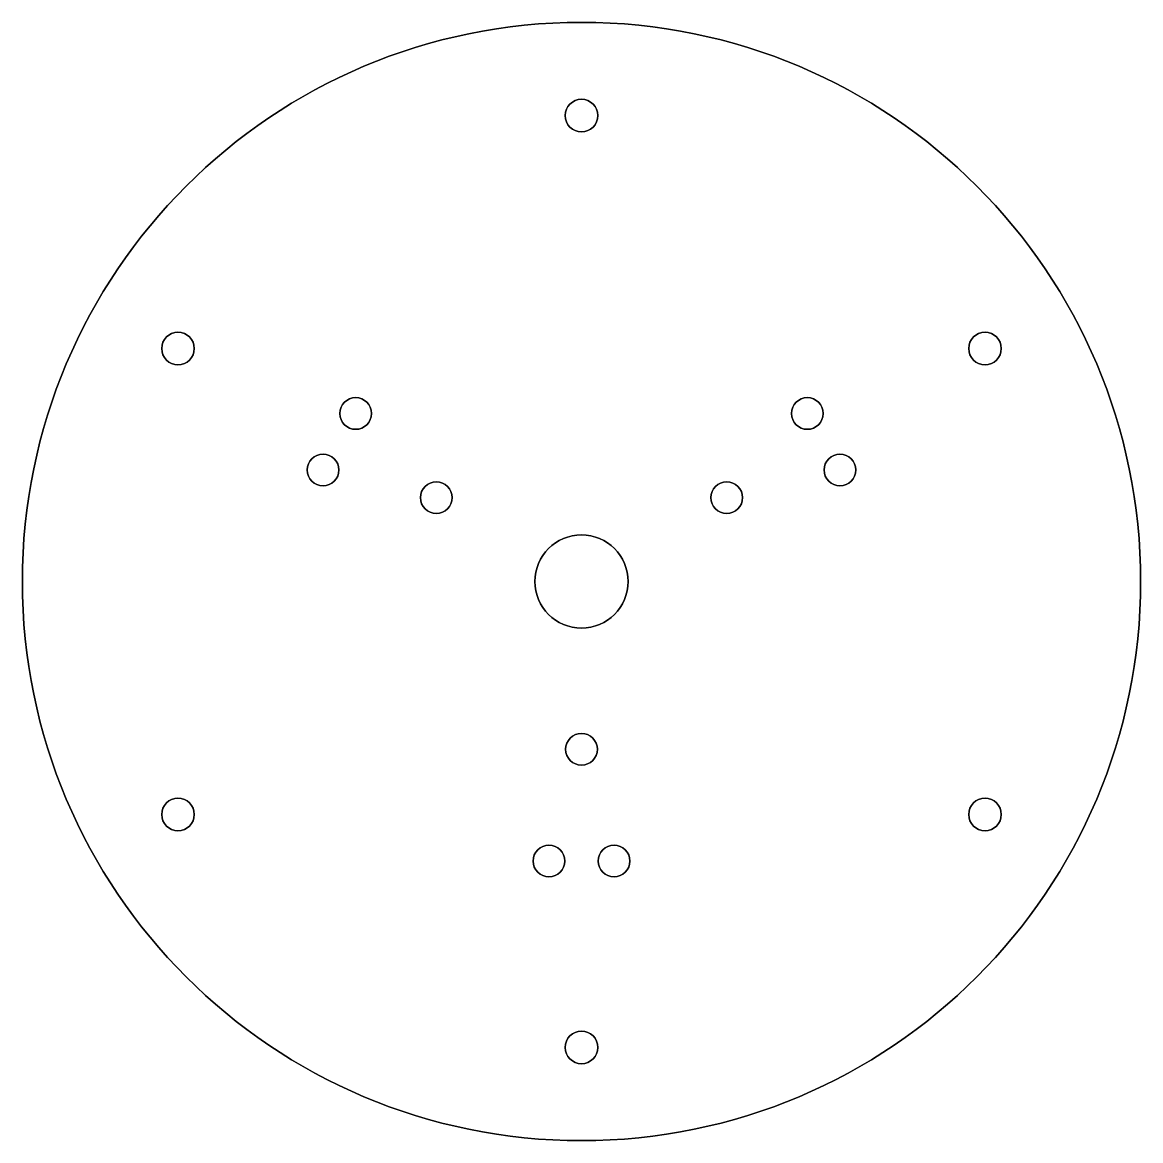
# Model space of a CAD drawing. Header units: millimetres. Extents: x -60 to 60, y -60 to 60.
import ezdxf

# ---------------------------------------------------------------- set-up
doc = ezdxf.new("R2010")
doc.units = ezdxf.units.MM
doc.layers.get('0').update_dxf_attribs({"linetype": 'CONTINUOUS'})

msp = doc.modelspace()

# ---------------------------------------------------------------- linework, layer by layer
at = {"extrusion": (0, 0, -1)}
for centre, radius in [((0, 0), 60), ((0, 50), 1.75), ((43.3, 25), 1.75), ((-43.3, 25), 1.75), ((0, 0), 5), ((43.3, -25), 1.75), ((-43.3, -25), 1.75), ((0, -50), 1.75)]:
    msp.add_circle(centre, radius, dxfattribs=at)
for centre, radius in [((0, 0), 60), ((0, 50), 1.75), ((-43.3, 25), 1.75), ((43.3, 25), 1.75), ((-24.23, 18.03), 1.7), ((24.23, 18.03), 1.7), ((-27.73, 11.97), 1.7), ((27.73, 11.97), 1.7), ((-15.59, 9), 1.7), ((15.59, 9), 1.7), ((0, 0), 5), ((0, -18), 1.7), ((-43.3, -25), 1.75), ((43.3, -25), 1.75), ((-3.5, -30), 1.7), ((3.5, -30), 1.7), ((0, -50), 1.75)]:
    msp.add_circle(centre, radius)
at = {"extrusion": (2.77556e-16, 4.80741e-16, -1)}
for centre in [(24.23, 18.03), (15.59, 9)]:
    msp.add_circle(centre, 1.7, dxfattribs=at)
at = {"extrusion": (2.37905e-16, -4.12063e-16, -1)}
msp.add_circle((-24.23, 18.03), 1.7, dxfattribs=at)
at = {"extrusion": (2.37905e-16, 4.12063e-16, -1)}
msp.add_circle((27.73, 11.97), 1.7, dxfattribs=at)
at = {"extrusion": (2.77556e-16, -4.80741e-16, -1)}
for centre in [(-27.73, 11.97), (-15.59, 9)]:
    msp.add_circle(centre, 1.7, dxfattribs=at)
at = {"extrusion": (-5.55112e-16, -5.34148e-32, -1)}
for centre in [(0, -18), (3.5, -30)]:
    msp.add_circle(centre, 1.7, dxfattribs=at)
at = {"extrusion": (-4.7581e-16, -4.57841e-32, -1)}
msp.add_circle((-3.5, -30), 1.7, dxfattribs=at)

doc.saveas('drawing.dxf')
